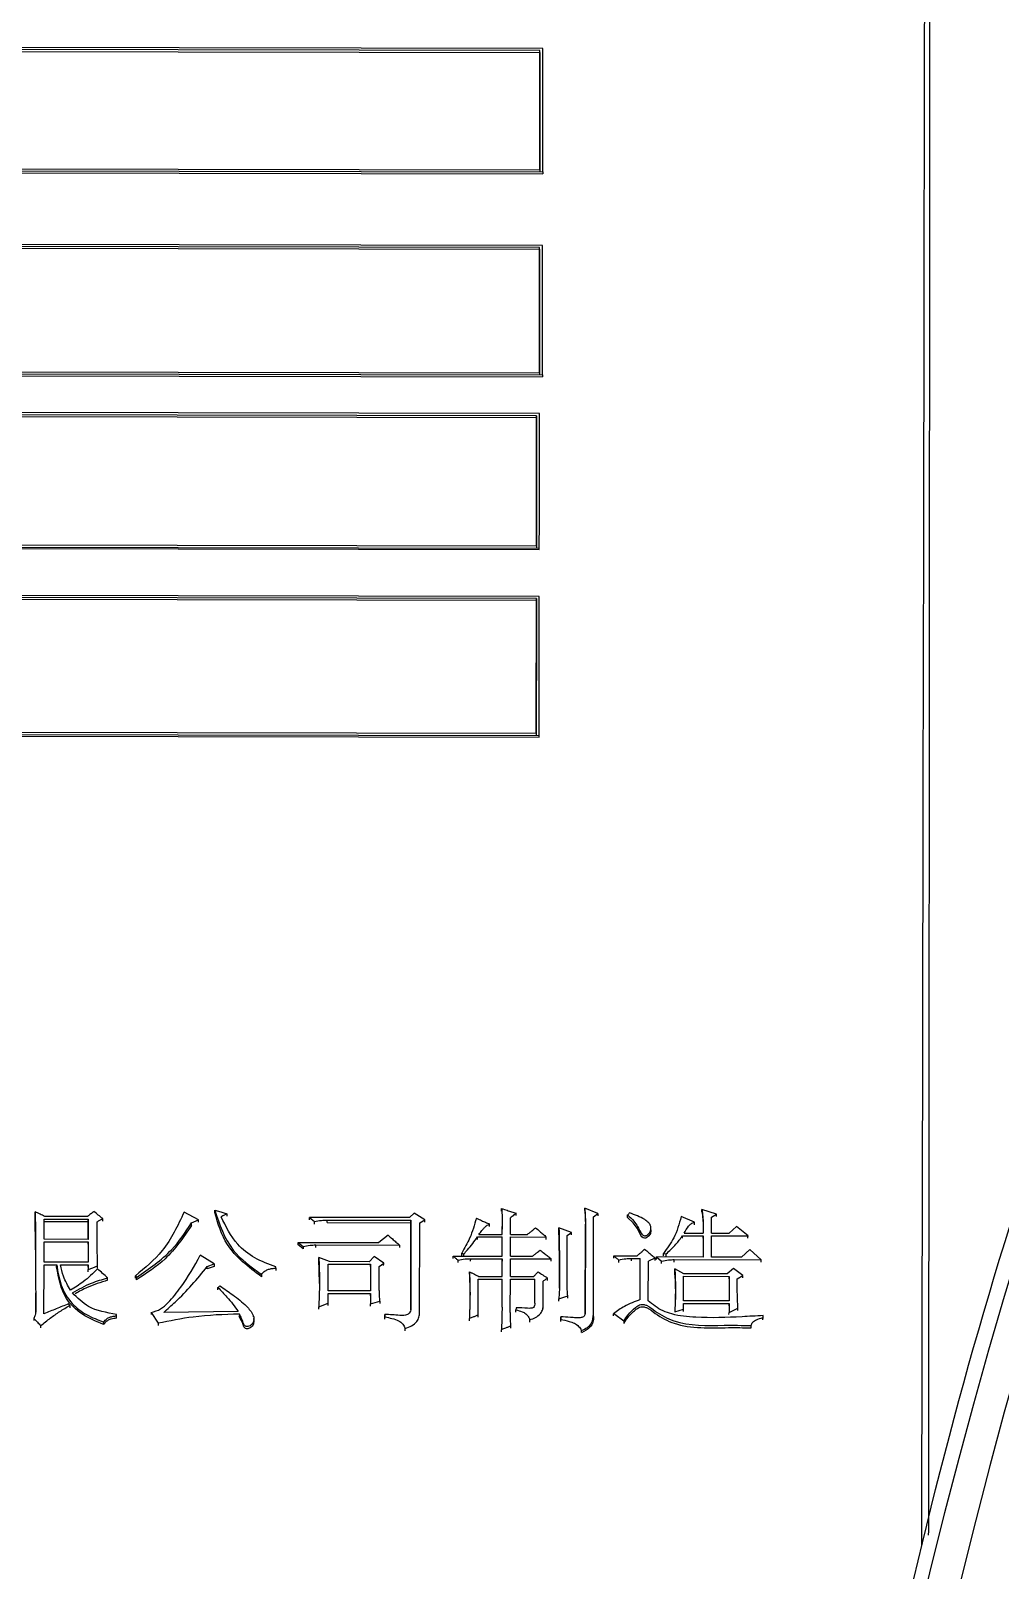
# Model space of a CAD drawing. Header units: millimetres. Extents: x 2384 to 4064, y 886 to 2074.
# Drawn here: x 2796.86 to 2813.5, y 1831.64 to 1858.07 of the extents above; entities that cross this region are included whole.
import ezdxf

# ---------------------------------------------------------------- set-up
doc = ezdxf.new("R2010")
doc.units = ezdxf.units.MM

msp = doc.modelspace()

# ---------------------------------------------------------------- linework, layer by layer
at = {"color": 7, "linetype": 'Continuous', "lineweight": 25}
for p, q in [((2805.644, 1857.76), (2783.511, 1857.8)), ((2805.594, 1857.727), (2783.561, 1857.767)), ((2783.561, 1857.733), (2805.594, 1857.693)), ((2805.594, 1857.693), (2805.594, 1857.727)), ((2783.51, 1855.684), (2805.643, 1855.643)), ((2783.51, 1855.652), (2805.643, 1855.611)), ((2783.56, 1855.718), (2805.593, 1855.678)), ((2805.643, 1855.643), (2805.643, 1855.611)), ((2805.638, 1854.383), (2783.505, 1854.423)), ((2805.588, 1854.348), (2783.555, 1854.389)), ((2783.555, 1854.357), (2805.588, 1854.316)), ((2805.588, 1854.316), (2805.588, 1854.348)), ((2783.504, 1852.199), (2805.637, 1852.159)), ((2783.504, 1852.169), (2805.637, 1852.128)), ((2783.554, 1852.235), (2805.587, 1852.194)), ((2805.637, 1852.159), (2805.637, 1852.128)), ((2805.587, 1851.494), (2785.576, 1851.531)), ((2805.537, 1851.458), (2785.632, 1851.495)), ((2785.632, 1851.465), (2805.536, 1851.428)), ((2805.537, 1851.458), (2805.536, 1851.428)), ((2785.575, 1849.224), (2805.585, 1849.187)), ((2785.575, 1849.195), (2805.585, 1849.159)), ((2785.631, 1849.261), (2805.535, 1849.224)), ((2805.585, 1848.356), (2783.452, 1848.397)), ((2805.535, 1848.319), (2783.502, 1848.36)), ((2783.502, 1848.332), (2805.534, 1848.291)), ((2805.535, 1848.319), (2805.534, 1848.291)), ((2783.45, 1846.009), (2805.583, 1845.969)), ((2783.5, 1846.047), (2805.533, 1846.007)), ((2783.45, 1845.982), (2805.583, 1845.942)), ((2800.015, 1837.779), (2800.016, 1837.821)), ((2806.592, 1837.765), (2806.365, 1837.854)), ((2808.626, 1837.752), (2808.377, 1837.832)), ((2797.084, 1837.667), (2797.841, 1837.665)), ((2797.084, 1837.32), (2797.084, 1837.667)), ((2797.084, 1837.624), (2797.841, 1837.623)), ((2797.83, 1837.71), (2797.095, 1837.711)), ((2797.841, 1837.665), (2797.841, 1837.318)), ((2797.841, 1837.318), (2797.841, 1837.623)), ((2799.734, 1837.653), (2799.486, 1837.786)), ((2799.615, 1837.6), (2799.734, 1837.653)), ((2799.615, 1837.558), (2799.615, 1837.6)), ((2801.638, 1837.694), (2801.725, 1837.623)), ((2803.358, 1837.691), (2801.638, 1837.694)), ((2801.638, 1837.652), (2801.638, 1837.694)), ((2801.724, 1837.581), (2801.725, 1837.623)), ((2801.941, 1837.649), (2803.38, 1837.646)), ((2801.941, 1837.607), (2801.941, 1837.649)), ((2801.941, 1837.607), (2803.379, 1837.604)), ((2803.434, 1837.77), (2803.358, 1837.691)), ((2803.38, 1837.646), (2803.378, 1836.111)), ((2803.378, 1836.11), (2803.379, 1837.604)), ((2803.618, 1837.655), (2803.434, 1837.77)), ((2803.529, 1836.066), (2803.531, 1837.601)), ((2803.531, 1837.601), (2803.618, 1837.655)), ((2804.732, 1837.54), (2804.732, 1837.581)), ((2804.948, 1837.403), (2804.948, 1837.537)), ((2804.948, 1837.537), (2804.948, 1837.495)), ((2805.088, 1837.403), (2805.089, 1837.687)), ((2806.376, 1837.578), (2806.374, 1836.07)), ((2806.374, 1836.069), (2806.376, 1837.536)), ((2806.376, 1837.536), (2806.376, 1837.578)), ((2806.515, 1836.034), (2806.517, 1837.703)), ((2806.517, 1837.703), (2806.592, 1837.765)), ((2807.101, 1837.695), (2807.101, 1837.737)), ((2808.247, 1837.611), (2808.02, 1837.709)), ((2808.247, 1837.569), (2808.247, 1837.611)), ((2808.539, 1837.423), (2808.54, 1837.699)), ((2808.54, 1837.699), (2808.626, 1837.752)), ((2808.972, 1837.538), (2808.842, 1837.423)), ((2809.167, 1837.378), (2808.972, 1837.538)), ((2797.083, 1836.928), (2797.084, 1837.275)), ((2797.841, 1837.318), (2797.084, 1837.32)), ((2797.084, 1837.275), (2797.841, 1837.274)), ((2797.841, 1837.274), (2797.84, 1836.926)), ((2802.99, 1837.389), (2802.828, 1837.265)), ((2804.526, 1837.36), (2804.948, 1837.359)), ((2804.526, 1837.318), (2804.526, 1837.36)), ((2804.548, 1837.404), (2804.948, 1837.403)), ((2804.947, 1837.029), (2804.948, 1837.359)), ((2805.088, 1837.403), (2805.381, 1837.403)), ((2805.088, 1837.359), (2805.705, 1837.357)), ((2805.088, 1837.029), (2805.088, 1837.359)), ((2806.138, 1837.437), (2805.922, 1837.517)), ((2806.061, 1836.554), (2806.062, 1837.384)), ((2806.062, 1837.384), (2806.138, 1837.437)), ((2807.5, 1837.516), (2807.5, 1837.524)), ((2807.5, 1837.482), (2807.5, 1837.507)), ((2808.042, 1837.38), (2808.399, 1837.379)), ((2808.074, 1837.424), (2808.399, 1837.424)), ((2808.399, 1837.379), (2808.398, 1837.014)), ((2808.398, 1837.338), (2808.399, 1837.379)), ((2808.539, 1837.423), (2808.842, 1837.423)), ((2808.539, 1837.379), (2809.167, 1837.378)), ((2808.539, 1837.014), (2808.539, 1837.379)), ((2800.004, 1836.896), (2799.766, 1837.048)), ((2801.443, 1837.267), (2801.529, 1837.196)), ((2801.443, 1837.267), (2802.828, 1837.265)), ((2801.443, 1837.226), (2801.443, 1837.267)), ((2801.529, 1837.154), (2801.443, 1837.226)), ((2801.746, 1837.222), (2803.184, 1837.22)), ((2801.746, 1837.181), (2801.746, 1837.222)), ((2801.983, 1836.937), (2801.8, 1837.008)), ((2802.752, 1837.024), (2802.665, 1836.935)), ((2802.914, 1836.908), (2802.752, 1837.024)), ((2804.104, 1837.031), (2804.947, 1837.029)), ((2804.104, 1836.99), (2804.104, 1837.031)), ((2804.255, 1837.043), (2804.255, 1837.084)), ((2804.287, 1837.031), (2804.288, 1837.066)), ((2805.088, 1837.029), (2805.467, 1837.028)), ((2806.862, 1837.035), (2807.262, 1837.034)), ((2806.862, 1836.994), (2806.862, 1837.035)), ((2807.597, 1836.975), (2807.598, 1837.016)), ((2807.598, 1837.016), (2807.684, 1836.944)), ((2808.398, 1837.014), (2807.598, 1837.016)), ((2807.716, 1837.036), (2807.717, 1837.078)), ((2807.717, 1837.078), (2807.76, 1837.069)), ((2809.058, 1837.013), (2808.539, 1837.014)), ((2809.199, 1837.146), (2809.058, 1837.013)), ((2809.393, 1836.968), (2809.199, 1837.146)), ((2797.082, 1836.042), (2797.083, 1836.883)), ((2797.84, 1836.926), (2797.083, 1836.928)), ((2797.083, 1836.883), (2797.3, 1836.883)), ((2797.299, 1836.842), (2797.3, 1836.883)), ((2797.364, 1836.883), (2797.84, 1836.882)), ((2797.84, 1836.882), (2797.84, 1836.801)), ((2797.84, 1836.761), (2797.84, 1836.801)), ((2799.885, 1836.851), (2800.004, 1836.896)), ((2800.004, 1836.854), (2799.885, 1836.81)), ((2799.885, 1836.811), (2799.885, 1836.851)), ((2801.064, 1836.822), (2801.064, 1836.849)), ((2801.064, 1836.822), (2801.064, 1836.782)), ((2801.961, 1836.436), (2801.962, 1836.892)), ((2801.962, 1836.892), (2802.687, 1836.891)), ((2802.665, 1836.935), (2801.983, 1836.937)), ((2802.687, 1836.891), (2802.686, 1836.435)), ((2802.838, 1836.855), (2802.914, 1836.908)), ((2802.838, 1836.479), (2802.838, 1836.855)), ((2804.19, 1836.919), (2804.19, 1836.959)), ((2804.406, 1836.944), (2804.407, 1836.986)), ((2804.407, 1836.986), (2804.947, 1836.985)), ((2804.947, 1836.681), (2804.947, 1836.985)), ((2804.947, 1836.985), (2804.947, 1836.944)), ((2805.088, 1836.984), (2805.791, 1836.983)), ((2805.088, 1836.681), (2805.088, 1836.984)), ((2806.948, 1836.923), (2806.949, 1836.963)), ((2807.165, 1836.99), (2807.316, 1836.989)), ((2807.165, 1836.948), (2807.165, 1836.99)), ((2807.316, 1836.283), (2807.316, 1836.989)), ((2807.316, 1836.949), (2807.316, 1836.989)), ((2807.456, 1836.265), (2807.457, 1836.944)), ((2807.684, 1836.904), (2807.684, 1836.944)), ((2807.9, 1836.929), (2807.901, 1836.97)), ((2807.901, 1836.97), (2809.393, 1836.968)), ((2808.063, 1836.729), (2807.911, 1836.81)), ((2807.915, 1836.645), (2807.911, 1836.769)), ((2808.917, 1836.817), (2808.809, 1836.728)), ((2809.079, 1836.7), (2808.917, 1836.817)), ((2798.175, 1836.618), (2798.175, 1836.658)), ((2798.651, 1836.693), (2798.673, 1836.666)), ((2798.651, 1836.653), (2798.651, 1836.693)), ((2800.068, 1836.454), (2800.068, 1836.493)), ((2804.535, 1836.019), (2804.536, 1836.637)), ((2804.536, 1836.637), (2804.947, 1836.636)), ((2804.547, 1836.682), (2804.947, 1836.681)), ((2804.947, 1836.153), (2804.947, 1836.636)), ((2804.947, 1836.597), (2804.947, 1836.636)), ((2805.087, 1836.09), (2805.088, 1836.636)), ((2805.088, 1836.681), (2805.488, 1836.68)), ((2805.088, 1836.636), (2805.51, 1836.635)), ((2805.509, 1836.224), (2805.51, 1836.635)), ((2805.65, 1836.17), (2805.65, 1836.599)), ((2805.931, 1836.483), (2805.92, 1836.295)), ((2808.062, 1836.684), (2808.841, 1836.683)), ((2808.062, 1836.264), (2808.062, 1836.684)), ((2808.809, 1836.728), (2808.063, 1836.729)), ((2808.841, 1836.683), (2808.841, 1836.262)), ((2808.982, 1836.638), (2809.079, 1836.7)), ((2796.941, 1836.093), (2796.94, 1836.4)), ((2801.799, 1836.159), (2801.961, 1836.221)), ((2802.686, 1836.435), (2801.961, 1836.436)), ((2801.961, 1836.391), (2802.686, 1836.39)), ((2801.961, 1836.221), (2801.961, 1836.391)), ((2802.686, 1836.39), (2802.686, 1836.211)), ((2802.686, 1836.211), (2802.848, 1836.255)), ((2802.848, 1836.255), (2802.848, 1836.216)), ((2805.92, 1836.295), (2806.072, 1836.348)), ((2805.92, 1836.255), (2805.92, 1836.295)), ((2808.841, 1836.262), (2808.062, 1836.264)), ((2808.062, 1836.219), (2808.841, 1836.218)), ((2808.062, 1836.12), (2808.062, 1836.219)), ((2808.841, 1836.218), (2808.841, 1836.065)), ((2796.941, 1836.056), (2796.942, 1836.096)), ((2797.526, 1836.185), (2797.526, 1836.145)), ((2798.326, 1836.004), (2798.326, 1836.031)), ((2798.326, 1835.965), (2798.326, 1836.004)), ((2798.921, 1836.065), (2799.04, 1835.877)), ((2798.921, 1836.065), (2798.921, 1836.027)), ((2800.414, 1836.081), (2799.138, 1836.065)), ((2800.436, 1836.036), (2800.435, 1835.997)), ((2800.679, 1835.988), (2800.68, 1835.998)), ((2801.798, 1836.12), (2801.799, 1836.159)), ((2802.686, 1836.172), (2802.686, 1836.211)), ((2802.934, 1835.986), (2802.934, 1836.031)), ((2802.934, 1836.031), (2802.934, 1835.992)), ((2802.934, 1835.948), (2802.934, 1835.986)), ((2803.529, 1836.026), (2803.529, 1836.066)), ((2804.384, 1835.918), (2804.384, 1835.957)), ((2805.185, 1836.144), (2805.184, 1836.108)), ((2805.185, 1836.144), (2805.184, 1836.105)), ((2805.184, 1836.069), (2805.184, 1836.108)), ((2805.649, 1836.131), (2805.65, 1836.17)), ((2805.952, 1835.945), (2805.952, 1835.99)), ((2805.952, 1835.99), (2805.952, 1835.951)), ((2806.374, 1836.03), (2806.374, 1836.07)), ((2806.515, 1835.994), (2806.515, 1836.034)), ((2806.861, 1836.003), (2806.861, 1836.042)), ((2807.91, 1836.076), (2808.062, 1836.12)), ((2808.84, 1836.026), (2808.841, 1836.065)), ((2808.841, 1836.065), (2808.992, 1836.137)), ((2809.424, 1835.936), (2809.425, 1835.974)), ((2809.425, 1835.974), (2809.425, 1836.01)), ((2797.028, 1835.797), (2797.028, 1835.835)), ((2799.04, 1835.877), (2799.04, 1835.838)), ((2804.935, 1835.729), (2804.935, 1835.767)), ((2805.422, 1835.898), (2805.422, 1835.937)), ((2805.952, 1835.906), (2805.952, 1835.945)), ((2806.309, 1835.717), (2806.309, 1835.756))]:
    msp.add_line(p, q, dxfattribs=at)
at = {"color": 7, "linetype": 'Continuous', "lineweight": 25, "flags": 128}
for points in [[(2812.238, 1880.949), (2812.237, 1880.442), (2812.235, 1879.584), (2812.233, 1878.379), (2812.23, 1876.833), (2812.226, 1874.954), (2812.222, 1872.749), (2812.217, 1870.231), (2812.212, 1867.411), (2812.206, 1864.302), (2812.2, 1860.92), (2812.193, 1857.28), (2812.186, 1853.401), (2812.178, 1849.3), (2812.17, 1844.998), (2812.162, 1840.515), (2812.153, 1835.873), (2812.146, 1832.07)], [(2805.585, 1849.159), (2805.585, 1849.175), (2805.585, 1849.187)], [(2805.583, 1845.942), (2805.583, 1845.957), (2805.583, 1845.969)], [(2800.016, 1837.821), (2800.118, 1837.79), (2800.221, 1837.758)], [(2804.937, 1837.805), (2804.937, 1837.829), (2804.938, 1837.847)], [(2806.365, 1837.811), (2806.365, 1837.835), (2806.365, 1837.854)], [(2808.377, 1837.79), (2808.377, 1837.814), (2808.377, 1837.832)], [(2796.932, 1837.749), (2796.933, 1837.773), (2796.933, 1837.791)], [(2797.841, 1837.623), (2797.841, 1837.647), (2797.841, 1837.665)], [(2798.09, 1837.632), (2798.09, 1837.655), (2798.09, 1837.674)], [(2799.734, 1837.611), (2799.734, 1837.634), (2799.734, 1837.653)], [(2800.221, 1837.758), (2800.221, 1837.735), (2800.221, 1837.717)], [(2803.379, 1837.604), (2803.38, 1837.628), (2803.38, 1837.646)], [(2803.617, 1837.613), (2803.618, 1837.636), (2803.618, 1837.655)], [(2805.186, 1837.725), (2805.186, 1837.749), (2805.186, 1837.767)], [(2806.592, 1837.765), (2806.592, 1837.741), (2806.592, 1837.723)], [(2807.498, 1837.482), (2807.501, 1837.466), (2807.493, 1837.421), (2807.467, 1837.378), (2807.427, 1837.345), (2807.41, 1837.339), (2807.39, 1837.339), (2807.37, 1837.345), (2807.347, 1837.362), (2807.33, 1837.385), (2807.272, 1837.504), (2807.194, 1837.604), (2807.101, 1837.695), (2807.101, 1837.695)], [(2808.626, 1837.71), (2808.626, 1837.733), (2808.626, 1837.752)], [(2797.841, 1837.233), (2797.841, 1837.256), (2797.841, 1837.274)], [(2804.948, 1837.318), (2804.948, 1837.34), (2804.948, 1837.359)], [(2805.705, 1837.316), (2805.705, 1837.339), (2805.705, 1837.357)], [(2805.921, 1837.475), (2805.921, 1837.499), (2805.922, 1837.517)], [(2806.138, 1837.395), (2806.138, 1837.418), (2806.138, 1837.437)], [(2808.041, 1837.339), (2808.041, 1837.351), (2808.042, 1837.363), (2808.042, 1837.38)], [(2809.166, 1837.337), (2809.166, 1837.359), (2809.167, 1837.378)], [(2801.529, 1837.196), (2801.529, 1837.175), (2801.529, 1837.155)], [(2801.799, 1836.967), (2801.8, 1836.99), (2801.8, 1837.008)], [(2803.184, 1837.22), (2803.184, 1837.196), (2803.184, 1837.179)], [(2804.255, 1837.084), (2804.271, 1837.075), (2804.288, 1837.066)], [(2807.76, 1837.028), (2807.76, 1837.046), (2807.76, 1837.057), (2807.76, 1837.069)], [(2797.84, 1836.841), (2797.84, 1836.864), (2797.84, 1836.882)], [(2797.84, 1836.801), (2797.921, 1836.832), (2798.003, 1836.864)], [(2798.002, 1836.823), (2798.002, 1836.846), (2798.003, 1836.864)], [(2800.004, 1836.896), (2800.004, 1836.873), (2800.004, 1836.854)], [(2802.686, 1836.85), (2802.686, 1836.873), (2802.687, 1836.891)], [(2802.913, 1836.868), (2802.914, 1836.89), (2802.914, 1836.908)], [(2804.384, 1836.722), (2804.385, 1836.745), (2804.385, 1836.763)], [(2805.791, 1836.943), (2805.791, 1836.965), (2805.791, 1836.983)], [(2807.576, 1836.998), (2807.531, 1836.978), (2807.494, 1836.961), (2807.457, 1836.944)], [(2807.576, 1836.957), (2807.576, 1836.98), (2807.576, 1836.998)], [(2807.911, 1836.769), (2807.911, 1836.792), (2807.911, 1836.81)], [(2809.393, 1836.927), (2809.393, 1836.95), (2809.393, 1836.968)], [(2798.673, 1836.626), (2798.673, 1836.64), (2798.673, 1836.653), (2798.673, 1836.666)], [(2800.068, 1836.493), (2800.076, 1836.5), (2800.089, 1836.51), (2800.101, 1836.52)], [(2800.815, 1836.716), (2800.815, 1836.704), (2800.815, 1836.692), (2800.815, 1836.675)], [(2805.509, 1836.596), (2805.509, 1836.618), (2805.51, 1836.635)], [(2805.726, 1836.613), (2805.726, 1836.635), (2805.726, 1836.653)], [(2808.841, 1836.643), (2808.841, 1836.665), (2808.841, 1836.683)], [(2809.079, 1836.66), (2809.079, 1836.682), (2809.079, 1836.7)], [(2801.961, 1836.182), (2801.961, 1836.204), (2801.961, 1836.221)], [(2802.686, 1836.351), (2802.686, 1836.372), (2802.686, 1836.39)], [(2806.072, 1836.309), (2806.072, 1836.33), (2806.072, 1836.348)], [(2808.841, 1836.178), (2808.841, 1836.2), (2808.841, 1836.218)], [(2796.909, 1835.961), (2796.909, 1835.951), (2796.909, 1835.941), (2796.909, 1835.923)], [(2797.526, 1836.185), (2797.515, 1836.198), (2797.504, 1836.211)], [(2800.677, 1835.957), (2800.686, 1835.919), (2800.677, 1835.863), (2800.655, 1835.825), (2800.62, 1835.797), (2800.581, 1835.784), (2800.559, 1835.784), (2800.542, 1835.788), (2800.528, 1835.799), (2800.513, 1835.819), (2800.493, 1835.872), (2800.473, 1835.921), (2800.435, 1835.996), (2800.435, 1835.996)], [(2804.535, 1835.98), (2804.535, 1836.002), (2804.535, 1836.019)], [(2808.062, 1836.081), (2808.062, 1836.103), (2808.062, 1836.12)], [(2808.992, 1836.098), (2808.992, 1836.119), (2808.992, 1836.137)], [(2798.11, 1835.858), (2798.11, 1835.868), (2798.11, 1835.879), (2798.11, 1835.896)], [(2803.28, 1835.75), (2803.28, 1835.76), (2803.28, 1835.772), (2803.28, 1835.788)], [(2805.097, 1835.791), (2805.098, 1835.812), (2805.098, 1835.83)], [(2807.034, 1835.916), (2807.034, 1835.906), (2807.034, 1835.896), (2807.034, 1835.877)], [(2809.219, 1835.802), (2809.219, 1835.811), (2809.219, 1835.823), (2809.219, 1835.84)]]:
    msp.add_lwpolyline(points, dxfattribs=at)
at = {"color": 7, "linetype": 'Continuous', "lineweight": 25}
for centre, radius, start, end in [((2908.357, 1808.129), 98.896, 99.98751, 170.15867), ((2908.374, 1808.161), 98.356, 99.97048, 170.17569), ((2908.377, 1808.167), 96.559, 99.97048, 170.17569)]:
    msp.add_arc(centre, radius, start, end, dxfattribs=at)
for points, knots in [([(2812.268, 1832.238), (2812.269, 1832.658), (2812.272, 1835.013), (2812.276, 1839.124), (2812.281, 1844.533), (2812.285, 1850.283), (2812.288, 1856.236), (2812.289, 1862.161), (2812.288, 1867.431), (2812.284, 1871.957), (2812.278, 1875.711), (2812.271, 1878.3), (2812.264, 1879.993), (2812.257, 1881.073), (2812.249, 1881.799), (2812.243, 1881.95), (2812.24, 1882.026)], [0, 0, 0, 0, 0.014578, 0.081755, 0.14893, 0.216107, 0.307058, 0.398277, 0.489229, 0.580182, 0.671403, 0.762355, 0.82102, 0.879684, 0.93984, 1, 1, 1, 1]), ([(2810.608, 1825.01), (2811.292, 1828.31), (2812.659, 1834.911), (2815.974, 1844.482), (2820.181, 1853.679), (2825.305, 1862.415), (2831.353, 1870.51), (2836.074, 1876.029), (2838.961, 1878.594), (2839.33, 1878.923)], [0, 0, 0, 0, 0.1626891, 0.3253783, 0.4880674, 0.6507566, 0.8134457, 0.9761349, 1, 1, 1, 1]), ([(2805.593, 1855.678), (2805.593, 1855.892), (2805.593, 1856.321), (2805.594, 1857.005), (2805.594, 1857.47), (2805.594, 1857.727)], [0, 0, 0, 0, 0.309921, 0.619843, 1, 1, 1, 1]), ([(2805.594, 1857.693), (2805.594, 1857.315), (2805.593, 1856.64), (2805.593, 1855.949), (2805.593, 1855.645)], [0, 0, 0, 0, 0.559999, 1, 1, 1, 1]), ([(2805.643, 1855.643), (2805.643, 1855.858), (2805.643, 1856.287), (2805.644, 1856.994), (2805.644, 1857.481), (2805.644, 1857.76)], [0, 0, 0, 0, 0.300082, 0.600163, 1, 1, 1, 1]), ([(2805.587, 1852.194), (2805.587, 1852.419), (2805.587, 1852.87), (2805.588, 1853.588), (2805.588, 1854.078), (2805.588, 1854.348)], [0, 0, 0, 0, 0.309921, 0.619843, 1, 1, 1, 1]), ([(2805.588, 1854.316), (2805.588, 1853.918), (2805.587, 1853.208), (2805.587, 1852.483), (2805.587, 1852.164)], [0, 0, 0, 0, 0.559999, 1, 1, 1, 1]), ([(2805.637, 1852.159), (2805.637, 1852.384), (2805.637, 1852.834), (2805.638, 1853.577), (2805.638, 1854.09), (2805.638, 1854.383)], [0, 0, 0, 0, 0.300082, 0.600163, 1, 1, 1, 1]), ([(2805.535, 1849.224), (2805.535, 1849.458), (2805.536, 1849.924), (2805.536, 1850.669), (2805.536, 1851.178), (2805.537, 1851.458)], [0, 0, 0, 0, 0.309921, 0.619842, 1, 1, 1, 1]), ([(2805.536, 1851.428), (2805.536, 1851.015), (2805.536, 1850.278), (2805.535, 1849.527), (2805.535, 1849.196)], [0, 0, 0, 0, 0.5599989, 1, 1, 1, 1]), ([(2805.585, 1849.187), (2805.585, 1849.421), (2805.586, 1849.887), (2805.586, 1850.657), (2805.586, 1851.19), (2805.587, 1851.494)], [0, 0, 0, 0, 0.300082, 0.600163, 1, 1, 1, 1]), ([(2805.533, 1846.007), (2805.533, 1846.248), (2805.533, 1846.73), (2805.534, 1847.502), (2805.534, 1848.029), (2805.535, 1848.319)], [0, 0, 0, 0, 0.3099213, 0.6198426, 1, 1, 1, 1]), ([(2805.534, 1848.291), (2805.534, 1847.863), (2805.534, 1847.1), (2805.533, 1846.322), (2805.533, 1845.981)], [0, 0, 0, 0, 0.559999, 1, 1, 1, 1]), ([(2805.583, 1845.969), (2805.583, 1846.21), (2805.583, 1846.692), (2805.584, 1847.489), (2805.584, 1848.041), (2805.585, 1848.356)], [0, 0, 0, 0, 0.300082, 0.600163, 1, 1, 1, 1]), ([(2800.016, 1837.821), (2800.095, 1837.577), (2800.24, 1837.133), (2800.637, 1836.845), (2800.815, 1836.716)], [0, 0, 0, 0, 0.5503818, 1, 1, 1, 1]), ([(2804.938, 1837.847), (2804.94, 1837.811), (2804.946, 1837.742), (2804.948, 1837.638), (2804.948, 1837.57), (2804.948, 1837.537)], [0, 0, 0, 0, 0.349478, 0.674651, 1, 1, 1, 1]), ([(2804.938, 1837.847), (2804.969, 1837.837), (2805.026, 1837.819), (2805.109, 1837.792), (2805.16, 1837.775), (2805.186, 1837.767)], [0, 0, 0, 0, 0.378869, 0.689434, 1, 1, 1, 1]), ([(2806.365, 1837.854), (2806.368, 1837.823), (2806.372, 1837.762), (2806.375, 1837.671), (2806.376, 1837.609), (2806.376, 1837.578)], [0, 0, 0, 0, 0.331886, 0.665867, 1, 1, 1, 1]), ([(2806.365, 1837.811), (2806.367, 1837.781), (2806.371, 1837.72), (2806.375, 1837.628), (2806.375, 1837.567), (2806.376, 1837.536)], [0, 0, 0, 0, 0.332348, 0.666098, 1, 1, 1, 1]), ([(2808.377, 1837.832), (2808.383, 1837.791), (2808.393, 1837.71), (2808.397, 1837.573), (2808.398, 1837.478), (2808.399, 1837.424)], [0, 0, 0, 0, 0.301938, 0.603838, 1, 1, 1, 1]), ([(2796.936, 1837.138), (2796.936, 1837.195), (2796.934, 1837.399), (2796.933, 1837.603), (2796.932, 1837.749)], [0, 0, 0, 0, 0.2818112, 1, 1, 1, 1]), ([(2796.933, 1837.791), (2796.934, 1837.611), (2796.936, 1837.24), (2796.937, 1836.771), (2796.94, 1836.386), (2796.941, 1836.193), (2796.942, 1836.096)], [0, 0, 0, 0, 0.319379, 0.6596775, 0.8298373, 1, 1, 1, 1]), ([(2797.095, 1837.711), (2797.068, 1837.724), (2797.014, 1837.751), (2796.96, 1837.778), (2796.933, 1837.791)], [0, 0, 0, 0, 0.500001, 1, 1, 1, 1]), ([(2797.939, 1837.798), (2797.921, 1837.783), (2797.885, 1837.754), (2797.848, 1837.724), (2797.83, 1837.71)], [0, 0, 0, 0, 0.500001, 1, 1, 1, 1]), ([(2798.09, 1837.674), (2798.065, 1837.694), (2798.014, 1837.736), (2797.964, 1837.777), (2797.939, 1837.798)], [0, 0, 0, 0, 0.500001, 1, 1, 1, 1]), ([(2797.993, 1837.621), (2798.009, 1837.629), (2798.041, 1837.647), (2798.074, 1837.665), (2798.09, 1837.674)], [0, 0, 0, 0, 0.500002, 1, 1, 1, 1]), ([(2798.003, 1836.864), (2797.999, 1837.015), (2797.993, 1837.217), (2797.993, 1837.469), (2797.993, 1837.57), (2797.993, 1837.621)], [0, 0, 0, 0, 0.600138, 0.800068, 1, 1, 1, 1]), ([(2799.486, 1837.786), (2799.379, 1837.555), (2799.186, 1837.135), (2798.817, 1836.829), (2798.651, 1836.693)], [0, 0, 0, 0, 0.552865, 1, 1, 1, 1]), ([(2798.673, 1836.666), (2798.887, 1836.813), (2799.266, 1837.072), (2799.509, 1837.44), (2799.615, 1837.6)], [0, 0, 0, 0, 0.565351, 1, 1, 1, 1]), ([(2799.615, 1837.558), (2799.477, 1837.355), (2799.228, 1836.989), (2798.844, 1836.737), (2798.673, 1836.625)], [0, 0, 0, 0, 0.55369, 1, 1, 1, 1]), ([(2800.815, 1836.675), (2800.592, 1836.844), (2800.2, 1837.143), (2800.071, 1837.587), (2800.015, 1837.779)], [0, 0, 0, 0, 0.567768, 1, 1, 1, 1]), ([(2800.221, 1837.758), (2800.207, 1837.751), (2800.183, 1837.738), (2800.151, 1837.72), (2800.133, 1837.71), (2800.124, 1837.705)], [0, 0, 0, 0, 0.4397358, 0.7198737, 1, 1, 1, 1]), ([(2801.064, 1836.849), (2800.939, 1836.893), (2800.692, 1836.98), (2800.339, 1837.267), (2800.205, 1837.541), (2800.124, 1837.705)], [0, 0, 0, 0, 0.290045, 0.572386, 1, 1, 1, 1]), ([(2801.725, 1837.623), (2801.764, 1837.631), (2801.835, 1837.647), (2801.909, 1837.648), (2801.941, 1837.649)], [0, 0, 0, 0, 0.558835, 1, 1, 1, 1]), ([(2804.505, 1837.68), (2804.471, 1837.565), (2804.411, 1837.358), (2804.303, 1837.168), (2804.255, 1837.084)], [0, 0, 0, 0, 0.557381, 1, 1, 1, 1]), ([(2804.505, 1837.68), (2804.535, 1837.667), (2804.588, 1837.644), (2804.663, 1837.611), (2804.709, 1837.591), (2804.732, 1837.582)], [0, 0, 0, 0, 0.397712, 0.698856, 1, 1, 1, 1]), ([(2804.548, 1837.404), (2804.565, 1837.427), (2804.593, 1837.465), (2804.637, 1837.514), (2804.678, 1837.554), (2804.714, 1837.572), (2804.732, 1837.581)], [0, 0, 0, 0, 0.335639, 0.554348, 0.775254, 1, 1, 1, 1]), ([(2805.186, 1837.767), (2805.174, 1837.757), (2805.151, 1837.739), (2805.119, 1837.712), (2805.099, 1837.696), (2805.089, 1837.687)], [0, 0, 0, 0, 0.380769, 0.690385, 1, 1, 1, 1]), ([(2807.101, 1837.737), (2807.138, 1837.703), (2807.234, 1837.617), (2807.295, 1837.495), (2807.338, 1837.412), (2807.357, 1837.394), (2807.376, 1837.383), (2807.397, 1837.379), (2807.418, 1837.382), (2807.443, 1837.395), (2807.472, 1837.423), (2807.497, 1837.464), (2807.504, 1837.512), (2807.494, 1837.56), (2807.458, 1837.612), (2807.383, 1837.669), (2807.269, 1837.724), (2807.179, 1837.756), (2807.133, 1837.772)], [0, 0, 0, 0, 0.132576, 0.339199, 0.368942, 0.383767, 0.408892, 0.423885, 0.438973, 0.45932, 0.498147, 0.542368, 0.587069, 0.63299, 0.675109, 0.75468, 0.876187, 1, 1, 1, 1]), ([(2807.101, 1837.737), (2807.104, 1837.74), (2807.11, 1837.747), (2807.121, 1837.759), (2807.129, 1837.768), (2807.133, 1837.772)], [0, 0, 0, 0, 0.2528387, 0.6263951, 1, 1, 1, 1]), ([(2808.02, 1837.709), (2807.986, 1837.583), (2807.923, 1837.357), (2807.78, 1837.164), (2807.717, 1837.078)], [0, 0, 0, 0, 0.555082, 1, 1, 1, 1]), ([(2808.074, 1837.424), (2808.096, 1837.466), (2808.127, 1837.524), (2808.187, 1837.591), (2808.227, 1837.604), (2808.247, 1837.611)], [0, 0, 0, 0, 0.55151, 0.77279, 1, 1, 1, 1]), ([(2808.377, 1837.79), (2808.382, 1837.749), (2808.393, 1837.668), (2808.397, 1837.546), (2808.397, 1837.464), (2808.398, 1837.424)], [0, 0, 0, 0, 0.333438, 0.666838, 1, 1, 1, 1]), ([(2802.99, 1837.389), (2803.014, 1837.368), (2803.058, 1837.329), (2803.123, 1837.273), (2803.164, 1837.237), (2803.184, 1837.22)], [0, 0, 0, 0, 0.371336, 0.685668, 1, 1, 1, 1]), ([(2804.288, 1837.066), (2804.309, 1837.09), (2804.362, 1837.149), (2804.442, 1837.246), (2804.498, 1837.322), (2804.526, 1837.36)], [0, 0, 0, 0, 0.249893, 0.624561, 1, 1, 1, 1]), ([(2805.381, 1837.403), (2805.393, 1837.413), (2805.418, 1837.433), (2805.465, 1837.471), (2805.499, 1837.5), (2805.521, 1837.518)], [0, 0, 0, 0, 0.26361, 0.527219, 1, 1, 1, 1]), ([(2805.521, 1837.518), (2805.545, 1837.497), (2805.588, 1837.46), (2805.649, 1837.406), (2805.686, 1837.374), (2805.705, 1837.357)], [0, 0, 0, 0, 0.392599, 0.6963, 1, 1, 1, 1]), ([(2805.931, 1836.478), (2805.931, 1836.546), (2805.931, 1836.634), (2805.931, 1836.742), (2805.931, 1836.802), (2805.931, 1836.862), (2805.93, 1836.941), (2805.929, 1837.146), (2805.925, 1837.331), (2805.921, 1837.475)], [0, 0, 0, 0, 0.203596, 0.263608, 0.323621, 0.383633, 0.443646, 0.563671, 1, 1, 1, 1]), ([(2805.922, 1837.517), (2805.925, 1837.358), (2805.93, 1837.119), (2805.931, 1836.774), (2805.931, 1836.588), (2805.931, 1836.483)], [0, 0, 0, 0, 0.462622, 0.693931, 1, 1, 1, 1]), ([(2807.76, 1837.069), (2807.82, 1837.122), (2807.925, 1837.217), (2808.006, 1837.33), (2808.042, 1837.38)], [0, 0, 0, 0, 0.5632806, 1, 1, 1, 1]), ([(2798.921, 1836.065), (2798.978, 1836.08), (2799.092, 1836.11), (2799.256, 1836.275), (2799.503, 1836.571), (2799.662, 1836.859), (2799.766, 1837.048)], [0, 0, 0, 0, 0.124706, 0.247159, 0.50724, 1, 1, 1, 1]), ([(2801.529, 1837.196), (2801.569, 1837.205), (2801.64, 1837.22), (2801.713, 1837.222), (2801.746, 1837.222)], [0, 0, 0, 0, 0.5588391, 1, 1, 1, 1]), ([(2801.8, 1837.008), (2801.805, 1836.889), (2801.813, 1836.689), (2801.809, 1836.405), (2801.802, 1836.241), (2801.799, 1836.159)], [0, 0, 0, 0, 0.420758, 0.710282, 1, 1, 1, 1]), ([(2804.19, 1836.959), (2804.178, 1836.97), (2804.157, 1836.987), (2804.128, 1837.01), (2804.112, 1837.024), (2804.104, 1837.031)], [0, 0, 0, 0, 0.42836, 0.71418, 1, 1, 1, 1]), ([(2805.467, 1837.028), (2805.479, 1837.039), (2805.504, 1837.059), (2805.547, 1837.094), (2805.578, 1837.12), (2805.597, 1837.135)], [0, 0, 0, 0, 0.285577, 0.571154, 1, 1, 1, 1]), ([(2805.597, 1837.135), (2805.622, 1837.115), (2805.667, 1837.08), (2805.732, 1837.029), (2805.771, 1836.999), (2805.791, 1836.983)], [0, 0, 0, 0, 0.390379, 0.695189, 1, 1, 1, 1]), ([(2806.949, 1836.963), (2806.936, 1836.973), (2806.916, 1836.99), (2806.887, 1837.014), (2806.87, 1837.028), (2806.862, 1837.035)], [0, 0, 0, 0, 0.428361, 0.71418, 1, 1, 1, 1]), ([(2807.262, 1837.034), (2807.274, 1837.045), (2807.298, 1837.066), (2807.341, 1837.104), (2807.373, 1837.132), (2807.392, 1837.15)], [0, 0, 0, 0, 0.275028, 0.550056, 1, 1, 1, 1]), ([(2807.392, 1837.15), (2807.417, 1837.129), (2807.46, 1837.094), (2807.521, 1837.043), (2807.558, 1837.013), (2807.576, 1836.998)], [0, 0, 0, 0, 0.403163, 0.701581, 1, 1, 1, 1]), ([(2798.11, 1835.857), (2797.982, 1835.908), (2797.731, 1836.01), (2797.388, 1836.342), (2797.333, 1836.654), (2797.299, 1836.842)], [0, 0, 0, 0, 0.291427, 0.572864, 1, 1, 1, 1]), ([(2797.3, 1836.883), (2797.319, 1836.765), (2797.359, 1836.529), (2797.532, 1836.22), (2797.808, 1836.014), (2798.008, 1835.936), (2798.11, 1835.896)], [0, 0, 0, 0, 0.271409, 0.54611, 0.770558, 1, 1, 1, 1]), ([(2797.537, 1836.444), (2797.492, 1836.523), (2797.413, 1836.662), (2797.379, 1836.815), (2797.364, 1836.883)], [0, 0, 0, 0, 0.561781, 1, 1, 1, 1]), ([(2798.003, 1836.81), (2797.924, 1836.734), (2797.782, 1836.598), (2797.612, 1836.492), (2797.537, 1836.444)], [0, 0, 0, 0, 0.556475, 1, 1, 1, 1]), ([(2798.175, 1836.658), (2798.147, 1836.683), (2798.089, 1836.734), (2798.031, 1836.785), (2798.003, 1836.81)], [0, 0, 0, 0, 0.499715, 1, 1, 1, 1]), ([(2799.138, 1836.065), (2799.204, 1836.124), (2799.375, 1836.273), (2799.627, 1836.534), (2799.799, 1836.745), (2799.885, 1836.851)], [0, 0, 0, 0, 0.242722, 0.620116, 1, 1, 1, 1]), ([(2800.815, 1836.716), (2800.835, 1836.738), (2800.869, 1836.776), (2800.937, 1836.806), (2800.999, 1836.821), (2801.042, 1836.822), (2801.064, 1836.822)], [0, 0, 0, 0, 0.329138, 0.549704, 0.774066, 1, 1, 1, 1]), ([(2801.81, 1836.562), (2801.809, 1836.619), (2801.808, 1836.754), (2801.802, 1836.888), (2801.799, 1836.967)], [0, 0, 0, 0, 0.417043, 1, 1, 1, 1]), ([(2804.19, 1836.959), (2804.23, 1836.968), (2804.301, 1836.984), (2804.374, 1836.985), (2804.407, 1836.986)], [0, 0, 0, 0, 0.558835, 1, 1, 1, 1]), ([(2804.385, 1836.763), (2804.389, 1836.657), (2804.397, 1836.47), (2804.394, 1836.201), (2804.387, 1836.038), (2804.384, 1835.957)], [0, 0, 0, 0, 0.394437, 0.697091, 1, 1, 1, 1]), ([(2804.385, 1836.763), (2804.399, 1836.755), (2804.429, 1836.741), (2804.483, 1836.714), (2804.522, 1836.694), (2804.547, 1836.682)], [0, 0, 0, 0, 0.27079, 0.54158, 1, 1, 1, 1]), ([(2805.488, 1836.68), (2805.499, 1836.692), (2805.517, 1836.711), (2805.542, 1836.738), (2805.557, 1836.753), (2805.564, 1836.76)], [0, 0, 0, 0, 0.4303518, 0.7151759, 1, 1, 1, 1]), ([(2805.564, 1836.76), (2805.591, 1836.743), (2805.631, 1836.716), (2805.685, 1836.68), (2805.712, 1836.662), (2805.726, 1836.653)], [0, 0, 0, 0, 0.4999999, 0.75, 1, 1, 1, 1]), ([(2806.949, 1836.963), (2806.988, 1836.972), (2807.06, 1836.988), (2807.133, 1836.989), (2807.165, 1836.99)], [0, 0, 0, 0, 0.558835, 1, 1, 1, 1]), ([(2807.684, 1836.944), (2807.724, 1836.953), (2807.795, 1836.969), (2807.868, 1836.97), (2807.901, 1836.97)], [0, 0, 0, 0, 0.558835, 1, 1, 1, 1]), ([(2807.911, 1836.81), (2807.915, 1836.723), (2807.923, 1836.557), (2807.922, 1836.312), (2807.914, 1836.155), (2807.91, 1836.076)], [0, 0, 0, 0, 0.357248, 0.678403, 1, 1, 1, 1]), ([(2797.569, 1836.4), (2797.676, 1836.46), (2797.867, 1836.568), (2798.081, 1836.63), (2798.175, 1836.658)], [0, 0, 0, 0, 0.558168, 1, 1, 1, 1]), ([(2798.175, 1836.617), (2798.056, 1836.58), (2797.861, 1836.519), (2797.686, 1836.422), (2797.618, 1836.384)], [0, 0, 0, 0, 0.612523, 1, 1, 1, 1]), ([(2800.068, 1836.493), (2800.121, 1836.438), (2800.209, 1836.345), (2800.325, 1836.208), (2800.384, 1836.123), (2800.414, 1836.081)], [0, 0, 0, 0, 0.420999, 0.709933, 1, 1, 1, 1]), ([(2800.101, 1836.52), (2800.176, 1836.469), (2800.334, 1836.36), (2800.512, 1836.221), (2800.625, 1836.099), (2800.673, 1836.028), (2800.689, 1835.959), (2800.681, 1835.906), (2800.657, 1835.863), (2800.623, 1835.835), (2800.588, 1835.823), (2800.56, 1835.822), (2800.541, 1835.827), (2800.525, 1835.839), (2800.507, 1835.868), (2800.494, 1835.911), (2800.47, 1835.971), (2800.449, 1836.011), (2800.436, 1836.036)], [0, 0, 0, 0, 0.208327, 0.438579, 0.516155, 0.594141, 0.638967, 0.683977, 0.718613, 0.753484, 0.783868, 0.800043, 0.813274, 0.826566, 0.846387, 0.891603, 0.934124, 1, 1, 1, 1]), ([(2802.848, 1836.255), (2802.846, 1836.286), (2802.841, 1836.339), (2802.839, 1836.413), (2802.838, 1836.457), (2802.838, 1836.479)], [0, 0, 0, 0, 0.411846, 0.705868, 1, 1, 1, 1]), ([(2804.387, 1836.673), (2804.387, 1836.673), (2804.387, 1836.673), (2804.387, 1836.67), (2804.389, 1836.585), (2804.394, 1836.386), (2804.392, 1836.198), (2804.389, 1836.105), (2804.388, 1836.061), (2804.387, 1836.028), (2804.386, 1836.005), (2804.385, 1835.991)], [0, 0, 0, 0, 0.004343, 0.010211, 0.02284, 0.478447, 0.728254, 0.844397, 0.892036, 0.932279, 1, 1, 1, 1]), ([(2805.726, 1836.653), (2805.72, 1836.648), (2805.707, 1836.64), (2805.688, 1836.626), (2805.669, 1836.613), (2805.656, 1836.604), (2805.65, 1836.599)], [0, 0, 0, 0, 0.25, 0.5, 0.75, 1, 1, 1, 1]), ([(2806.072, 1836.348), (2806.07, 1836.366), (2806.068, 1836.401), (2806.064, 1836.47), (2806.062, 1836.521), (2806.061, 1836.554)], [0, 0, 0, 0, 0.2577224, 0.5154519, 1, 1, 1, 1]), ([(2807.916, 1836.648), (2807.918, 1836.58), (2807.921, 1836.468), (2807.919, 1836.324), (2807.916, 1836.219), (2807.915, 1836.184), (2807.915, 1836.163)], [0, 0, 0, 0, 0.425746, 0.708675, 0.830101, 1, 1, 1, 1]), ([(2808.992, 1836.137), (2808.989, 1836.217), (2808.984, 1836.341), (2808.982, 1836.508), (2808.982, 1836.595), (2808.982, 1836.638)], [0, 0, 0, 0, 0.482176, 0.741075, 1, 1, 1, 1]), ([(2798.326, 1836.031), (2798.157, 1836.06), (2797.859, 1836.11), (2797.657, 1836.313), (2797.569, 1836.4)], [0, 0, 0, 0, 0.5699995, 1, 1, 1, 1]), ([(2805.509, 1836.224), (2805.509, 1836.211), (2805.507, 1836.184), (2805.486, 1836.143), (2805.435, 1836.132), (2805.335, 1836.139), (2805.251, 1836.142), (2805.185, 1836.144)], [0, 0, 0, 0, 0.111188, 0.223572, 0.352358, 0.48582, 1, 1, 1, 1]), ([(2807.316, 1836.283), (2807.223, 1836.249), (2807.059, 1836.188), (2806.921, 1836.086), (2806.861, 1836.042)], [0, 0, 0, 0, 0.564353, 1, 1, 1, 1]), ([(2809.425, 1836.01), (2809.305, 1836.003), (2808.92, 1835.98), (2808.397, 1835.962), (2807.885, 1836.01), (2807.609, 1836.131), (2807.494, 1836.232), (2807.456, 1836.265)], [0, 0, 0, 0, 0.176102, 0.564603, 0.766922, 0.923793, 1, 1, 1, 1]), ([(2796.942, 1836.096), (2796.94, 1836.07), (2796.937, 1836.023), (2796.918, 1835.98), (2796.909, 1835.961)], [0, 0, 0, 0, 0.557581, 1, 1, 1, 1]), ([(2796.909, 1835.961), (2796.929, 1835.94), (2796.969, 1835.898), (2797.008, 1835.856), (2797.028, 1835.835)], [0, 0, 0, 0, 0.499999, 1, 1, 1, 1]), ([(2797.028, 1835.835), (2797.081, 1835.88), (2797.186, 1835.966), (2797.354, 1836.081), (2797.468, 1836.15), (2797.526, 1836.185)], [0, 0, 0, 0, 0.344405, 0.671635, 1, 1, 1, 1]), ([(2797.504, 1836.211), (2797.434, 1836.183), (2797.293, 1836.127), (2797.153, 1836.07), (2797.082, 1836.042)], [0, 0, 0, 0, 0.5, 1, 1, 1, 1]), ([(2798.11, 1835.896), (2798.126, 1835.918), (2798.152, 1835.955), (2798.212, 1835.984), (2798.268, 1835.999), (2798.307, 1836.002), (2798.326, 1836.004)], [0, 0, 0, 0, 0.327603, 0.548378, 0.773257, 1, 1, 1, 1]), ([(2798.326, 1835.964), (2798.296, 1835.961), (2798.247, 1835.956), (2798.184, 1835.931), (2798.138, 1835.9), (2798.119, 1835.871), (2798.11, 1835.857)], [0, 0, 0, 0, 0.348959, 0.571655, 0.788907, 1, 1, 1, 1]), ([(2800.436, 1836.036), (2800.17, 1836.027), (2799.7, 1836.012), (2799.24, 1835.918), (2799.04, 1835.877)], [0, 0, 0, 0, 0.563476, 1, 1, 1, 1]), ([(2803.378, 1836.111), (2803.375, 1836.096), (2803.37, 1836.071), (2803.348, 1836.041), (2803.293, 1836.007), (2803.145, 1836.016), (2803.018, 1836.025), (2802.934, 1836.031)], [0, 0, 0, 0, 0.101198, 0.163077, 0.226913, 0.489011, 1, 1, 1, 1]), ([(2802.934, 1835.986), (2803.016, 1835.971), (2803.129, 1835.951), (2803.249, 1835.869), (2803.27, 1835.815), (2803.28, 1835.788)], [0, 0, 0, 0, 0.573069, 0.791053, 1, 1, 1, 1]), ([(2803.28, 1835.788), (2803.319, 1835.801), (2803.395, 1835.827), (2803.48, 1835.898), (2803.523, 1835.983), (2803.527, 1836.038), (2803.529, 1836.066)], [0, 0, 0, 0, 0.291641, 0.573732, 0.788274, 1, 1, 1, 1]), ([(2804.535, 1836.019), (2804.52, 1836.013), (2804.49, 1836), (2804.439, 1835.98), (2804.404, 1835.965), (2804.384, 1835.957)], [0, 0, 0, 0, 0.30079, 0.601581, 1, 1, 1, 1]), ([(2804.947, 1836.153), (2804.945, 1836.1), (2804.942, 1836.009), (2804.939, 1835.88), (2804.936, 1835.805), (2804.935, 1835.767)], [0, 0, 0, 0, 0.414999, 0.707499, 1, 1, 1, 1]), ([(2805.098, 1835.83), (2805.095, 1835.861), (2805.09, 1835.921), (2805.088, 1836.008), (2805.087, 1836.063), (2805.087, 1836.09)], [0, 0, 0, 0, 0.367164, 0.6835, 1, 1, 1, 1]), ([(2805.184, 1836.108), (2805.22, 1836.098), (2805.279, 1836.082), (2805.354, 1836.046), (2805.397, 1835.994), (2805.414, 1835.956), (2805.422, 1835.937)], [0, 0, 0, 0, 0.350808, 0.573679, 0.788817, 1, 1, 1, 1]), ([(2805.422, 1835.937), (2805.455, 1835.949), (2805.521, 1835.972), (2805.597, 1836.028), (2805.643, 1836.098), (2805.648, 1836.146), (2805.65, 1836.17)], [0, 0, 0, 0, 0.290906, 0.5739, 0.788992, 1, 1, 1, 1]), ([(2806.374, 1836.07), (2806.373, 1836.055), (2806.371, 1836.03), (2806.354, 1835.999), (2806.322, 1835.976), (2806.271, 1835.97), (2806.201, 1835.973), (2806.094, 1835.978), (2806.008, 1835.985), (2805.952, 1835.99)], [0, 0, 0, 0, 0.101022, 0.16229, 0.225577, 0.345591, 0.4673, 0.658589, 1, 1, 1, 1]), ([(2806.309, 1835.756), (2806.344, 1835.771), (2806.412, 1835.8), (2806.504, 1835.894), (2806.511, 1835.981), (2806.515, 1836.034)], [0, 0, 0, 0, 0.292444, 0.574659, 1, 1, 1, 1]), ([(2806.515, 1835.994), (2806.514, 1835.961), (2806.512, 1835.895), (2806.449, 1835.783), (2806.363, 1835.742), (2806.309, 1835.716)], [0, 0, 0, 0, 0.271788, 0.547924, 1, 1, 1, 1]), ([(2807.034, 1835.916), (2807.005, 1835.937), (2806.948, 1835.979), (2806.89, 1836.021), (2806.861, 1836.042)], [0, 0, 0, 0, 0.500034, 1, 1, 1, 1]), ([(2807.034, 1835.916), (2807.058, 1835.952), (2807.114, 1836.037), (2807.205, 1836.122), (2807.28, 1836.181), (2807.326, 1836.202), (2807.376, 1836.204), (2807.466, 1836.173), (2807.616, 1836.047), (2808.034, 1835.822), (2808.625, 1835.848), (2809.066, 1835.842), (2809.219, 1835.84)], [0, 0, 0, 0, 0.056836, 0.13451, 0.160696, 0.17921, 0.197944, 0.220552, 0.296632, 0.448409, 0.809055, 1, 1, 1, 1]), ([(2807.034, 1835.876), (2807.057, 1835.912), (2807.114, 1835.997), (2807.205, 1836.083), (2807.28, 1836.142), (2807.327, 1836.162), (2807.376, 1836.164), (2807.467, 1836.133), (2807.619, 1836.003), (2808.061, 1835.773), (2808.652, 1835.808), (2809.09, 1835.802), (2809.219, 1835.8)], [0, 0, 0, 0, 0.056759, 0.134911, 0.161237, 0.179521, 0.198009, 0.22074, 0.297957, 0.452198, 0.839526, 1, 1, 1, 1]), ([(2809.219, 1835.84), (2809.228, 1835.861), (2809.245, 1835.903), (2809.323, 1835.95), (2809.386, 1835.965), (2809.425, 1835.974)], [0, 0, 0, 0, 0.267154, 0.547116, 1, 1, 1, 1]), ([(2805.098, 1835.83), (2805.082, 1835.824), (2805.052, 1835.812), (2804.997, 1835.791), (2804.959, 1835.776), (2804.935, 1835.767)], [0, 0, 0, 0, 0.283865, 0.567729, 1, 1, 1, 1]), ([(2805.952, 1835.945), (2806.001, 1835.934), (2806.08, 1835.916), (2806.187, 1835.882), (2806.264, 1835.829), (2806.294, 1835.78), (2806.309, 1835.756)], [0, 0, 0, 0, 0.348257, 0.572012, 0.789055, 1, 1, 1, 1])]:
    msp.add_open_spline(points, degree=3, knots=knots, dxfattribs=at)

doc.saveas('drawing.dxf')
